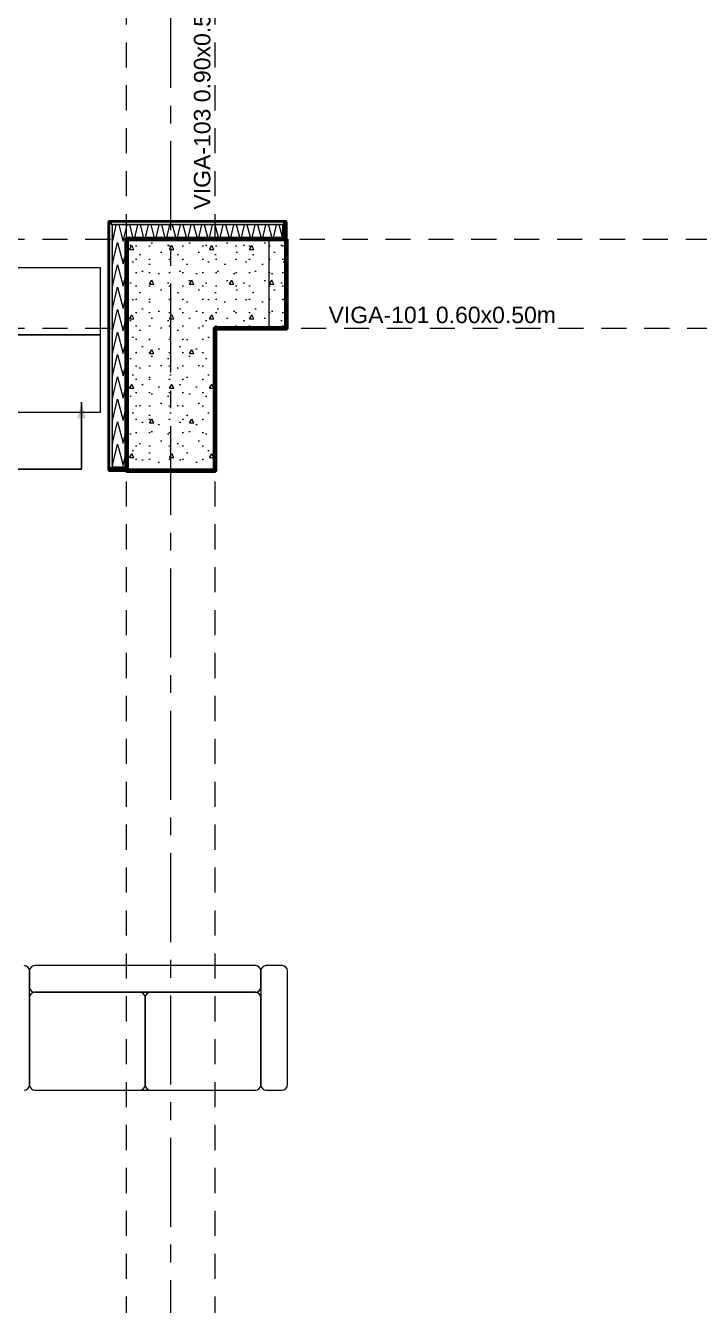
# Model space of a CAD drawing. Header units: inches. Extents: x -38 to 5698, y -33 to 92.
# Drawn here: x 200.5 to 204.29, y 11.41 to 18.6 of the extents above; entities that cross this region are included whole.
import ezdxf

# ---------------------------------------------------------------- set-up
doc = ezdxf.new("R2010")
doc.units = ezdxf.units.IN
doc.header["$MEASUREMENT"] = 0
doc.linetypes.add('Hidden Line', pattern=[0.195611, 0.141111, -0.0545])
doc.linetypes.add('Punto & Raya', pattern=[0.65, 0.5, -0.075, 0, -0.075])
for name, color, linetype in [('02 _ ARQ _ ALB _ Ejes Generales', 7, 'Continuous'), ('02 _ ARQ _ ALB _ Mobiliario', 7, 'Continuous'), ('02 _ ARQ _ ZON _ Espacio.3D', 7, 'Continuous'), ('08 _ STR _ EXT _ 06 Columnas', 7, 'Continuous'), ('08 _ STR _ EXT _ 09 Vigas', 7, 'Continuous'), ('Estructura - 04 MURO', 253, 'Continuous'), ('Notas - Etiquetas', 251, 'Continuous')]:
    doc.layers.add(name, color=color, linetype=linetype)
doc.styles.add('Estilo_Generado_4', font='swisse.ttf')
doc.dimstyles.new('Estilo_Generado__8', dxfattribs={"dimtxt": 0.18, "dimasz": 0.0912, "dimexe": 0.18, "dimexo": 0.0625, "dimgap": 0, "dimtad": 0, "dimtih": 1, "dimtoh": 1, "dimdec": 4, "dimzin": 0, "dimdsep": 46, "dimcen": 0.09, "dimadec": 0, "dimazin": 0, "dimtfac": 1, "dimtdec": 4, "dimtmove": 0, "dimatfit": 3, "dimldrblk": 'ARROWHEAD_5', "dimfxl": 1, "dimtolj": 1, "dimtzin": 0, "dimarcsym": 0})

# ---------------------------------------------------------------- blocks, each defined once
blk = doc.blocks.new('*X142', base_point=(1608.118, 0))
at = {"layer": 'Estructura - 04 MURO', "color": 9, "linetype": 'Continuous', "lineweight": 5}
for p, q in [((1625.0205, 17.4325), (1625.0316, 17.48)), ((1625.0455, 17.48), (1625.0503, 17.4623)), ((1624.988, 17.4707), (1625.003, 17.4149))]:
    blk.add_line(p, q, dxfattribs=at)
blk = doc.blocks.new('*X143', base_point=(1608.118, 0))
at = {"layer": 'Estructura - 04 MURO', "color": 9, "linetype": 'Continuous', "lineweight": 5}
for p, q in [((1625.003, 17.4149), (1625.007, 17.4)), ((1625.013, 17.4), (1625.0205, 17.4325)), ((1625.0503, 17.4623), (1625.067, 17.4))]:
    blk.add_line(p, q, dxfattribs=at)
blk = doc.blocks.new('*X144', base_point=(1608.118, 0))
at = {"layer": 'Estructura - 04 MURO', "color": 9, "linetype": 'Continuous', "lineweight": 5}
for p, q in [((1624.113, 17.4), (1624.1271, 17.4609)), ((1624.1593, 17.4288), (1624.167, 17.4)), ((1624.173, 17.4), (1624.1758, 17.4122))]:
    blk.add_line(p, q, dxfattribs=at)
blk = doc.blocks.new('*X145', base_point=(1608.118, 0))
at = {"layer": 'Estructura - 04 MURO', "color": 9, "linetype": 'Continuous', "lineweight": 5}
for p, q in [((1624.188, 17.4648), (1624.1916, 17.48)), ((1624.2055, 17.48), (1624.227, 17.4)), ((1624.233, 17.4), (1624.2516, 17.48)), ((1624.2655, 17.48), (1624.287, 17.4)), ((1624.293, 17.4), (1624.3116, 17.48)), ((1624.3255, 17.48), (1624.347, 17.4)), ((1624.353, 17.4), (1624.3716, 17.48)), ((1624.3855, 17.48), (1624.407, 17.4)), ((1624.413, 17.4), (1624.4316, 17.48)), ((1624.4455, 17.48), (1624.467, 17.4)), ((1624.473, 17.4), (1624.4916, 17.48)), ((1624.5055, 17.48), (1624.527, 17.4)), ((1624.533, 17.4), (1624.5516, 17.48)), ((1624.5655, 17.48), (1624.587, 17.4)), ((1624.593, 17.4), (1624.6116, 17.48)), ((1624.6255, 17.48), (1624.647, 17.4)), ((1624.653, 17.4), (1624.6716, 17.48)), ((1624.6855, 17.48), (1624.707, 17.4)), ((1624.713, 17.4), (1624.7316, 17.48)), ((1624.7455, 17.48), (1624.767, 17.4)), ((1624.773, 17.4), (1624.7916, 17.48)), ((1624.8055, 17.48), (1624.827, 17.4)), ((1624.833, 17.4), (1624.8516, 17.48)), ((1624.8655, 17.48), (1624.887, 17.4)), ((1624.893, 17.4), (1624.9116, 17.48)), ((1624.9255, 17.48), (1624.947, 17.4)), ((1624.953, 17.4), (1624.9716, 17.48)), ((1624.9855, 17.48), (1624.988, 17.4707))]:
    blk.add_line(p, q, dxfattribs=at)
blk = doc.blocks.new('*X146', base_point=(1608.118, 0))
at = {"layer": 'Estructura - 04 MURO', "color": 9, "linetype": 'Continuous', "lineweight": 5}
for p, q in [((1624.1271, 17.4609), (1624.1316, 17.48)), ((1624.1455, 17.48), (1624.1593, 17.4288)), ((1624.1758, 17.4122), (1624.188, 17.4648))]:
    blk.add_line(p, q, dxfattribs=at)
blk = doc.blocks.new('*X147', base_point=(1608.118, 0))
at = {"layer": 'Estructura - 04 MURO', "color": 9, "linetype": 'Continuous', "lineweight": 5}
for p, q in [((1624.1702, 16.128), (1624.1865, 16.1983)), ((1624.1376, 16.1198), (1624.138, 16.1219)), ((1624.138, 16.1219), (1624.1386, 16.1198)), ((1624.1588, 16.1706), (1624.1702, 16.128))]:
    blk.add_line(p, q, dxfattribs=at)
blk = doc.blocks.new('*X148', base_point=(1608.118, 0))
at = {"layer": 'Estructura - 04 MURO', "color": 9, "linetype": 'Continuous', "lineweight": 5}
for p, q in [((1624.108, 17.3961), (1624.1102, 17.388)), ((1624.1102, 17.388), (1624.113, 17.4)), ((1624.1102, 17.262), (1624.138, 17.3819)), ((1624.138, 17.3819), (1624.1702, 17.262)), ((1624.167, 17.4), (1624.1702, 17.388)), ((1624.1702, 17.388), (1624.173, 17.4)), ((1624.1702, 17.262), (1624.188, 17.3388)), ((1624.108, 17.2701), (1624.1102, 17.262)), ((1624.1102, 17.136), (1624.138, 17.2559)), ((1624.138, 17.2559), (1624.1702, 17.136)), ((1624.1702, 17.136), (1624.188, 17.2128)), ((1624.108, 17.1441), (1624.1102, 17.136)), ((1624.1102, 17.01), (1624.138, 17.1299)), ((1624.138, 17.1299), (1624.1702, 17.01)), ((1624.1702, 17.01), (1624.188, 17.0868)), ((1624.108, 17.0181), (1624.1102, 17.01)), ((1624.1102, 16.884), (1624.138, 17.0039)), ((1624.138, 17.0039), (1624.1702, 16.884)), ((1624.1702, 16.884), (1624.188, 16.9608)), ((1624.108, 16.8921), (1624.1102, 16.884)), ((1624.1102, 16.758), (1624.138, 16.8779)), ((1624.138, 16.8779), (1624.1702, 16.758)), ((1624.1702, 16.758), (1624.188, 16.8348)), ((1624.108, 16.7661), (1624.1102, 16.758)), ((1624.1102, 16.632), (1624.138, 16.7519)), ((1624.138, 16.7519), (1624.1702, 16.632)), ((1624.1702, 16.632), (1624.188, 16.7088)), ((1624.108, 16.6401), (1624.1102, 16.632)), ((1624.1102, 16.506), (1624.138, 16.6259)), ((1624.138, 16.6259), (1624.1702, 16.506)), ((1624.1702, 16.506), (1624.188, 16.5828)), ((1624.108, 16.5141), (1624.1102, 16.506)), ((1624.1102, 16.38), (1624.138, 16.4999)), ((1624.138, 16.4999), (1624.1702, 16.38)), ((1624.1702, 16.38), (1624.188, 16.4568)), ((1624.108, 16.3881), (1624.1102, 16.38)), ((1624.1102, 16.254), (1624.138, 16.3739)), ((1624.138, 16.3739), (1624.1702, 16.254)), ((1624.1702, 16.254), (1624.188, 16.3308)), ((1624.108, 16.2621), (1624.1102, 16.254)), ((1624.1269, 16.1998), (1624.138, 16.2479)), ((1624.138, 16.2479), (1624.1509, 16.1998)), ((1624.1869, 16.1998), (1624.188, 16.2048))]:
    blk.add_line(p, q, dxfattribs=at)
blk = doc.blocks.new('*X149', base_point=(1608.118, 0))
at = {"layer": 'Estructura - 04 MURO', "color": 9, "linetype": 'Continuous', "lineweight": 5}
for p, q in [((1624.1102, 16.128), (1624.1269, 16.1998)), ((1624.1509, 16.1998), (1624.1588, 16.1706)), ((1624.1865, 16.1983), (1624.1869, 16.1998)), ((1624.108, 16.1361), (1624.1102, 16.128))]:
    blk.add_line(p, q, dxfattribs=at)
blk = doc.blocks.new('ARROWHEAD_5')
at = {"linetype": 'Continuous', "lineweight": 0}
blk.add_hatch(color=0, dxfattribs=at).paths.add_polyline_path([(-1, 0.2679), (0, 0), (-1, -0.2679)])
at = {"color": 0, "linetype": 'Continuous', "lineweight": 0}
blk.add_line((0, 0), (-1, 0), dxfattribs=at)

msp = doc.modelspace()

# ---------------------------------------------------------------- hatches: boundary and pattern name
at = {"layer": '08 _ STR _ EXT _ 06 Columnas', "linetype": 'Continuous', "lineweight": 9}
h = msp.add_hatch(dxfattribs=at)
h.set_pattern_fill('HORMIGÓN_EN_MASA_0002', style=0, pattern_type=2)
h.set_pattern_definition([(0, (185.00002, 3e-09), (0, 0.3897114), [0.024375, -0.200625]), (0, (185.11252, 0.19486), (0, 0.3897114), [0.024375, -0.200625]), (60, (185.00002, 3e-09), (-0.3375, 0.194856), [0.024375, -0.200625]), (60, (185.22502, 3e-09), (-0.3375, 0.194856), [0.024375, -0.200625]), (120, (185.0244, 3e-09), (0.3375, 0.194856), [0.024375, -0.200625]), (120, (185.2494, 3e-09), (0.3375, 0.194856), [0.024375, -0.200625]), (0, (185.00002, 0.0375), (0, 0.075), [0, -0.075, 0, -0.1125]), (45, (185.03752, 0.0375), (-0.053033, 0.053033), [0, -0.05625, 0, -0.09375])])
h.paths.add_polyline_path([(201.97, 17.4), (201.07, 17.4), (201.07, 16.0998), (201.57, 16.0999), (201.57, 16.9), (201.97, 16.9001)])
at = {"layer": 'Estructura - 04 MURO', "linetype": 'Continuous', "lineweight": 9}
for points in [[(200.99, 17.48), (200.97, 17.5), (200.97, 17.48)], [(200.99, 17.5), (200.97, 17.5), (200.99, 17.48)], [(200.97, 17.48), (200.97, 16.1198), (200.99, 16.1198), (200.99, 17.48)], [(200.99, 17.5), (200.99, 17.48), (201.95, 17.48), (201.95, 17.5)], [(201.95, 17.5), (201.95, 17.48), (201.97, 17.5)], [(201.95, 17.48), (201.97, 17.48), (201.97, 17.5)], [(201.95, 17.48), (201.95, 17.4), (201.97, 17.4), (201.97, 17.48)], [(200.99, 16.1198), (200.97, 16.0998), (200.99, 16.0998)], [(200.99, 16.1198), (200.97, 16.1198), (200.97, 16.0998)], [(200.99, 16.0998), (201.07, 16.0998), (201.07, 16.1198), (200.99, 16.1198)]]:
    msp.add_hatch(color=252, dxfattribs=at).paths.add_polyline_path(points)

# ---------------------------------------------------------------- linework, layer by layer
at = {"layer": '02 _ ARQ _ ALB _ Ejes Generales', "color": 252, "linetype": 'Punto & Raya', "lineweight": 13}
msp.add_line((201.32, 3.05), (201.32, 44.9), dxfattribs=at)
at = {"layer": '02 _ ARQ _ ALB _ Mobiliario', "color": 175, "linetype": 'Continuous', "lineweight": 13}
for p, q in [((201.7955, 13.3177), (200.5555, 13.3177)), ((201.9455, 13.3177), (201.8555, 13.3177)), ((200.5255, 13.2877), (200.5255, 13.1977)), ((200.5255, 12.6477), (200.5255, 13.2877)), ((201.8255, 13.1977), (201.8255, 13.2877)), ((201.8255, 13.2877), (201.8255, 12.6477)), ((201.9755, 12.6477), (201.9755, 13.2877)), ((201.1455, 13.1677), (200.5555, 13.1677)), ((201.7955, 13.1677), (200.5555, 13.1677)), ((200.5555, 13.1677), (201.7955, 13.1677)), ((201.7955, 13.1677), (201.2055, 13.1677)), ((200.5255, 13.1377), (200.5255, 12.6477)), ((200.5255, 13.1377), (200.5255, 12.6477)), ((201.1755, 12.6477), (201.1755, 13.1377)), ((201.1755, 13.1377), (201.1755, 12.6477)), ((201.8255, 12.6477), (201.8255, 13.1377)), ((201.8255, 12.6477), (201.8255, 13.1377)), ((200.5555, 12.6177), (201.1455, 12.6177)), ((200.5555, 12.6177), (201.7955, 12.6177)), ((201.2055, 12.6177), (201.7955, 12.6177)), ((201.8555, 12.6177), (201.9455, 12.6177))]:
    msp.add_line(p, q, dxfattribs=at)
at = {"layer": '02 _ ARQ _ ALB _ Mobiliario', "color": 175, "linetype": 'Continuous', "lineweight": 13, "flags": 128}
for points in [[(200.2743, 16.863), (200.9243, 16.863), (200.9243, 17.238), (200.2743, 17.238)], [(200.2743, 16.863), (200.2743, 16.428), (200.9243, 16.428), (200.9243, 16.863)]]:
    msp.add_lwpolyline(points, close=True, dxfattribs=at)
at = {"layer": '02 _ ARQ _ ALB _ Mobiliario', "color": 175, "linetype": 'Continuous', "lineweight": 13}
for centre, start, end in [((200.4955, 13.2877), 0, 90), ((200.5555, 13.2877), 90, 180), ((201.7955, 13.2877), 0, 90), ((201.8555, 13.2877), 90, 180), ((201.9455, 13.2877), 0, 90), ((200.5555, 13.1977), 180, 270), ((200.5555, 13.1377), 90, 180), ((200.5555, 13.1377), 90, 180), ((201.1455, 13.1377), 0, 90), ((201.2055, 13.1377), 90, 180), ((201.7955, 13.1977), 270, 0), ((201.7955, 13.1377), 0, 90), ((201.7955, 13.1377), 0, 90), ((200.4955, 12.6477), 270, 0), ((200.5555, 12.6477), 180, 270), ((200.5555, 12.6477), 180, 270), ((201.1455, 12.6477), 270, 0), ((201.2055, 12.6477), 180, 270), ((201.7955, 12.6477), 270, 0), ((201.7955, 12.6477), 270, 0), ((201.8555, 12.6477), 180, 270), ((201.9455, 12.6477), 270, 0)]:
    msp.add_arc(centre, 0.03, start, end, dxfattribs=at)
at = {"layer": '02 _ ARQ _ ZON _ Espacio.3D', "color": 254, "linetype": 'Continuous', "lineweight": 0, "flags": 128}
msp.add_lwpolyline([(201.57, 16.0999), (201.07, 16.0998), (201.07, 17.4), (201.87, 17.4), (201.87, 16.9), (201.57, 16.9)], close=True, dxfattribs=at)
at = {"layer": '08 _ STR _ EXT _ 06 Columnas', "color": 7, "linetype": 'Continuous', "lineweight": 80, "flags": 128}
msp.add_lwpolyline([(201.97, 17.4), (201.07, 17.4), (201.07, 16.0998), (201.57, 16.0999), (201.57, 16.9), (201.97, 16.9001)], close=True, dxfattribs=at)
at = {"layer": '08 _ STR _ EXT _ 09 Vigas', "color": 251, "linetype": 'Hidden Line', "lineweight": 13}
for p, q in [((201.07, 17.4), (201.07, 29.7)), ((201.57, 17.4), (201.57, 29.7)), ((194.57, 17.4), (215.07, 17.4)), ((194.57, 16.9), (201.07, 16.9)), ((201.07, 7.7), (201.07, 16.9)), ((201.57, 16.9), (208.07, 16.9)), ((201.57, 7.7), (201.57, 16.9))]:
    msp.add_line(p, q, dxfattribs=at)
at = {"layer": 'Estructura - 04 MURO', "color": 143, "linetype": 'Continuous', "lineweight": 5}
for p, q in [((200.99, 17.48), (200.99, 17.4)), ((201.07, 17.48), (200.99, 17.48)), ((200.99, 17.48), (200.99, 17.4)), ((201.87, 17.48), (201.07, 17.48)), ((201.95, 17.48), (201.87, 17.48)), ((201.95, 17.48), (201.87, 17.48)), ((201.95, 17.4), (201.95, 17.48)), ((200.99, 17.4), (200.99, 16.1998)), ((200.99, 16.1998), (200.99, 16.1198)), ((200.99, 16.1198), (201.07, 16.1198)), ((200.99, 16.1198), (201.07, 16.1198)), ((201.07, 16.1198), (201.07, 16.1198))]:
    msp.add_line(p, q, dxfattribs=at)
at = {"layer": 'Estructura - 04 MURO', "color": 7, "linetype": 'Continuous', "lineweight": 40, "flags": 128}
for points in [[(200.97, 17.5), (200.97, 17.48)], [(201.95, 17.5), (200.97, 17.5)], [(200.97, 17.48), (200.97, 16.0998)], [(201.97, 17.5), (201.95, 17.5)], [(201.97, 17.4), (201.97, 17.5)], [(201.07, 16.0998), (201.07, 16.1198)], [(200.97, 16.0998), (200.99, 16.0998)], [(200.99, 16.0998), (201.07, 16.0998)]]:
    msp.add_lwpolyline(points, dxfattribs=at)
at = {"layer": 'Estructura - 04 MURO', "color": 143, "linetype": 'Continuous', "lineweight": 5, "flags": 128}
for points in [[(201.07, 17.4), (201.07, 17.4)], [(201.07, 16.1998), (201.07, 17.4)], [(201.07, 16.1198), (201.07, 16.1998)]]:
    msp.add_lwpolyline(points, dxfattribs=at)

# ---------------------------------------------------------------- block references
at = {"layer": 'Estructura - 04 MURO', "color": 7, "lineweight": 80}
for name in ['*X146', '*X145', '*X142', '*X144', '*X143', '*X148', '*X149', '*X147']:
    msp.add_blockref(name, (185, 0), dxfattribs=at)

# ---------------------------------------------------------------- texts
at = {"layer": 'Notas - Etiquetas', "color": 8, "linetype": 'Continuous', "lineweight": 13, "insert": (201.5435, 17.5661), "char_height": 0.0925, "attachment_point": 7, "rotation": 90, "style": 'Estilo_Generado_4'}
msp.add_mtext('\\A1;{\\pql;\\fSwis721 Ex BT|b0|i0|c0|p34;VIGA-103\\fSwis721 Ex BT|b0|i0|c0|p34; \\fSwis721 Ex BT|b0|i0|c0|p34;0.90\\fSwis721 Ex BT|b0|i0|c0|p34;x\\fSwis721 Ex BT|b0|i0|c0|p34;0.50\\fSwis721 Ex BT|b0|i0|c0|p34;m}', dxfattribs=at)
at = {"layer": 'Notas - Etiquetas', "color": 8, "linetype": 'Continuous', "lineweight": 13, "insert": (202.2065, 16.9267), "char_height": 0.0925, "attachment_point": 7, "style": 'Estilo_Generado_4'}
msp.add_mtext('\\A1;{\\pql;\\fSwis721 Ex BT|b0|i0|c0|p34;VIGA-101\\fSwis721 Ex BT|b0|i0|c0|p34; \\fSwis721 Ex BT|b0|i0|c0|p34;0.60\\fSwis721 Ex BT|b0|i0|c0|p34;x\\fSwis721 Ex BT|b0|i0|c0|p34;0.50\\fSwis721 Ex BT|b0|i0|c0|p34;m}', dxfattribs=at)

# ---------------------------------------------------------------- leaders
at = {"layer": 'Notas - Etiquetas', "color": 8, "linetype": 'Continuous', "lineweight": 13, "annotation_type": 0, "has_hookline": 1, "hookline_direction": 1, "text_width": 2.0495}
msp.add_leader([(200.8177, 16.4839), (200.8177, 16.1075), (198.5605, 16.1075)], dimstyle='Estilo_Generado__8', dxfattribs=at)

doc.saveas('drawing.dxf')
